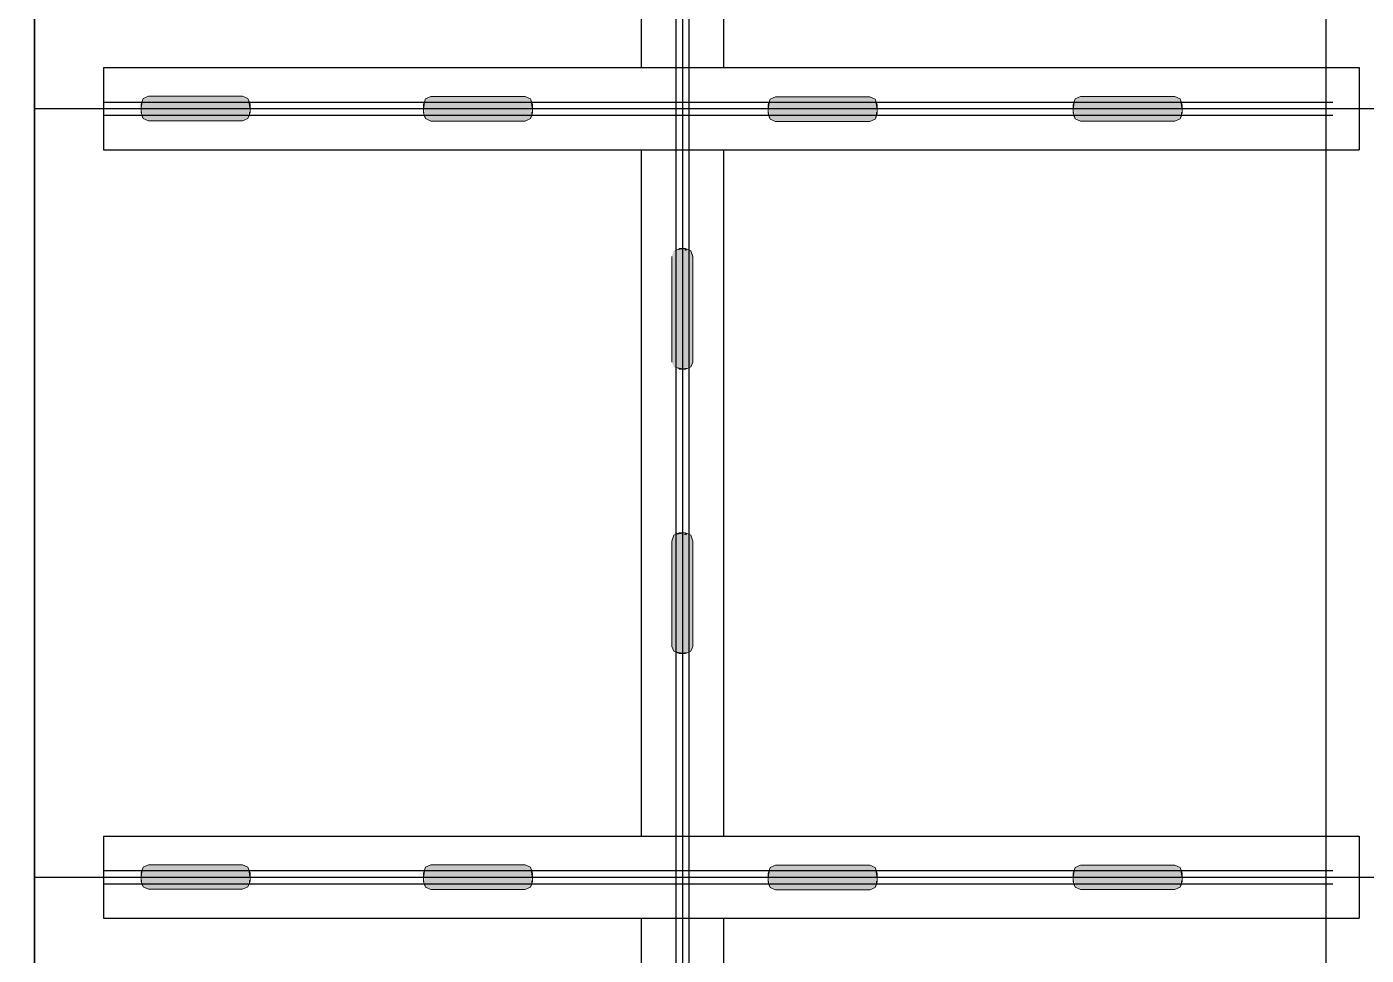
# Model space of a CAD drawing. Header units: inches. Extents: x 23291 to 181956, y 9161 to 51408.
# Drawn here: x 102888 to 103782, y 36297 to 36918 of the extents above; entities that cross this region are included whole.
import ezdxf

# ---------------------------------------------------------------- set-up
doc = ezdxf.new("R2010")
doc.units = ezdxf.units.IN
doc.header["$MEASUREMENT"] = 0
doc.layers.add('1', color=3, linetype='Continuous')
doc.layers.add('PDF2_Geometry', color=7, linetype='Continuous', true_color=0x231f20)
doc.layers.add('PDF2_Solid Fills', color=7, linetype='Continuous', true_color=0xffffff)

msp = doc.modelspace()

# ---------------------------------------------------------------- linework, layer by layer
at = {"linetype": 'ByBlock'}
for p, q in [((103298.14, 37376.55), (103298.14, 36890.35)), ((103298.14, 37376.55), (103298.14, 36890.35)), ((103321.24, 37376.55), (103321.24, 35319.55)), ((103321.24, 37376.55), (103321.24, 35319.55)), ((103325.64, 37376.55), (103325.64, 35319.55)), ((103325.64, 37376.55), (103325.64, 35319.55)), ((103330.04, 37376.55), (103330.04, 35319.55)), ((103330.04, 37376.55), (103330.04, 35319.55)), ((103353.14, 37376.55), (103353.14, 36890.35)), ((103353.14, 37376.55), (103353.14, 36890.35)), ((102938.94, 36890.35), (103777.69, 36890.35)), ((102938.94, 36890.35), (102938.94, 36835.35)), ((102938.94, 36890.35), (103777.69, 36890.35)), ((102938.94, 36890.35), (102938.94, 36835.35)), ((103777.69, 36890.35), (103777.69, 36835.35)), ((103777.69, 36890.35), (103777.69, 36835.35)), ((102892.9, 36867.25), (102892.9, 36858.45)), ((102892.9, 36867.25), (102892.9, 36858.45)), ((102892.9, 36862.85), (104140.3, 36862.85)), ((102892.9, 36862.85), (104140.3, 36862.85)), ((102938.94, 36867.25), (103760.14, 36867.25)), ((102938.94, 36867.25), (103760.14, 36867.25)), ((102938.94, 36858.45), (103760.14, 36858.45)), ((102938.94, 36858.45), (103760.14, 36858.45)), ((102938.94, 36835.35), (103777.69, 36835.35)), ((102938.94, 36835.35), (103777.69, 36835.35)), ((103298.14, 36835.35), (103298.14, 36376.65)), ((103298.14, 36835.35), (103298.14, 36376.65)), ((103353.14, 36835.35), (103353.14, 36376.65)), ((103353.14, 36835.35), (103353.14, 36376.65)), ((102938.94, 36376.65), (103777.69, 36376.65)), ((102938.94, 36376.65), (102938.94, 36321.65)), ((102938.94, 36376.65), (103777.69, 36376.65)), ((102938.94, 36376.65), (102938.94, 36321.65)), ((103777.69, 36376.65), (103777.69, 36321.65)), ((103777.69, 36376.65), (103777.69, 36321.65)), ((102938.94, 36353.55), (103760.14, 36353.55)), ((102938.94, 36353.55), (103760.14, 36353.55)), ((102892.9, 36349.15), (104140.3, 36349.15)), ((102892.9, 36349.15), (104140.3, 36349.15)), ((102938.94, 36344.75), (103760.14, 36344.75)), ((102938.94, 36344.75), (103760.14, 36344.75)), ((102938.94, 36321.65), (103777.69, 36321.65)), ((102938.94, 36321.65), (103777.69, 36321.65)), ((103298.14, 36321.65), (103298.14, 35862.95)), ((103298.14, 36321.65), (103298.14, 35862.95)), ((103353.14, 36321.65), (103353.14, 35862.95)), ((103353.14, 36321.65), (103353.14, 35862.95))]:
    msp.add_line(p, q, dxfattribs=at)
msp.add_open_spline([(102008.15, 38756.27), (103204.48, 38248.03), (105131.89, 37390.91), (109175.85, 35826.99), (112823.77, 35070.29), (117769.55, 35070.29), (121406.78, 35085.26), (123831.05, 35070.17)], degree=3, knots=[0, 0, 0, 0, 3.550687, 7.088547, 10.454406, 13.763203, 20.376363, 20.376363, 20.376363, 20.376363])
msp.add_open_spline([(102008.15, 38756.27), (103204.48, 38248.03), (105131.89, 37390.91), (109175.85, 35826.99), (112823.77, 35070.29), (117769.55, 35070.29), (121406.78, 35085.26), (123831.05, 35070.17)], degree=3, knots=[0, 0, 0, 0, 3.550687, 7.088547, 10.454406, 13.763203, 20.376363, 20.376363, 20.376363, 20.376363])
at = {"layer": '1', "linetype": 'ByBlock'}
for q in [(103755.74, 39298.19), (103755.75, 39075.22), (103755.74, 38605.82)]:
    msp.add_line((103755.74, 35266.94), q, dxfattribs=at)
at = {"layer": '1', "linetype": 'ByBlock', "lineweight": 35}
msp.add_line((102892.9, 35347.05), (102892.9, 37349.05), dxfattribs=at)
msp.add_line((102892.9, 35347.05), (102892.9, 37349.05), dxfattribs=at)
at = {"layer": 'PDF2_Geometry', "linetype": 'ByBlock', "lineweight": 18}
for p, q in [((102965.46, 36869.64), (102964.05, 36865.73)), ((102965.46, 36869.64), (102964.05, 36865.72)), ((102969, 36871.2), (102965.46, 36869.64)), ((102969, 36871.2), (102965.46, 36869.64)), ((103031.93, 36871.2), (102969, 36871.2)), ((103031.93, 36871.2), (102969, 36871.2)), ((103035.47, 36869.64), (103031.93, 36871.2)), ((103035.47, 36869.64), (103031.93, 36871.2)), ((103036.88, 36865.73), (103035.47, 36869.64)), ((103036.88, 36865.72), (103035.47, 36869.64)), ((103154.11, 36869.46), (103152.69, 36865.54)), ((103154.11, 36869.46), (103152.69, 36865.54)), ((103157.64, 36871.02), (103154.11, 36869.46)), ((103157.64, 36871.02), (103154.11, 36869.46)), ((103220.58, 36871.02), (103157.64, 36871.02)), ((103220.58, 36871.02), (103157.64, 36871.02)), ((103224.11, 36869.46), (103220.58, 36871.02)), ((103224.11, 36869.46), (103220.58, 36871.02)), ((103225.53, 36865.54), (103224.11, 36869.46)), ((103225.53, 36865.54), (103224.11, 36869.46)), ((103387.87, 36870.79), (103384.34, 36869.22)), ((103387.87, 36870.79), (103384.34, 36869.22)), ((103450.81, 36870.79), (103387.87, 36870.79)), ((103450.81, 36870.79), (103387.87, 36870.79)), ((103454.34, 36869.22), (103450.81, 36870.79)), ((103454.34, 36869.22), (103450.81, 36870.79)), ((103588.04, 36869.4), (103586.63, 36865.49)), ((103588.04, 36869.4), (103586.63, 36865.49)), ((103591.58, 36870.97), (103588.04, 36869.4)), ((103591.58, 36870.96), (103588.04, 36869.4)), ((103654.51, 36870.97), (103591.58, 36870.97)), ((103654.51, 36870.96), (103591.58, 36870.96)), ((103658.05, 36869.4), (103654.51, 36870.97)), ((103658.05, 36869.4), (103654.51, 36870.96)), ((103659.46, 36865.49), (103658.05, 36869.4)), ((103659.46, 36865.49), (103658.05, 36869.4)), ((102964.05, 36865.73), (102964.05, 36860.25)), ((102964.05, 36865.72), (102964.05, 36860.25)), ((103036.88, 36860.25), (103036.88, 36865.73)), ((103036.88, 36860.25), (103036.88, 36865.72)), ((103152.69, 36865.54), (103152.69, 36860.06)), ((103152.69, 36865.54), (103152.69, 36860.06)), ((103225.53, 36860.06), (103225.53, 36865.54)), ((103225.53, 36860.06), (103225.53, 36865.54)), ((103384.34, 36869.22), (103382.92, 36865.31)), ((103384.34, 36869.22), (103382.92, 36865.31)), ((103382.92, 36865.31), (103382.92, 36859.83)), ((103382.92, 36865.31), (103382.92, 36859.83)), ((103455.76, 36865.31), (103454.34, 36869.22)), ((103455.76, 36865.31), (103454.34, 36869.22)), ((103455.76, 36859.83), (103455.76, 36865.31)), ((103455.76, 36859.83), (103455.76, 36865.31)), ((103586.63, 36865.49), (103586.63, 36860.01)), ((103586.63, 36865.49), (103586.63, 36860.01)), ((103659.46, 36860.01), (103659.46, 36865.49)), ((103659.46, 36860.01), (103659.46, 36865.49)), ((102964.05, 36860.25), (102965.46, 36856.33)), ((102964.05, 36860.25), (102965.46, 36856.33)), ((102965.46, 36856.33), (102969, 36854.77)), ((102965.46, 36856.33), (102969, 36854.77)), ((102969, 36854.77), (103031.93, 36854.77)), ((102969, 36854.77), (103031.93, 36854.77)), ((103031.93, 36854.77), (103035.47, 36856.33)), ((103031.93, 36854.77), (103035.47, 36856.33)), ((103035.47, 36856.33), (103036.88, 36860.25)), ((103035.47, 36856.33), (103036.88, 36860.25)), ((103152.69, 36860.06), (103154.11, 36856.15)), ((103152.69, 36860.06), (103154.11, 36856.15)), ((103154.11, 36856.15), (103157.64, 36854.58)), ((103154.11, 36856.15), (103157.64, 36854.58)), ((103157.64, 36854.58), (103220.58, 36854.58)), ((103157.64, 36854.58), (103220.58, 36854.58)), ((103220.58, 36854.58), (103224.11, 36856.15)), ((103220.58, 36854.58), (103224.11, 36856.15)), ((103224.11, 36856.15), (103225.53, 36860.06)), ((103224.11, 36856.15), (103225.53, 36860.06)), ((103382.92, 36859.83), (103384.34, 36855.92)), ((103382.92, 36859.83), (103384.34, 36855.92)), ((103384.34, 36855.92), (103387.87, 36854.35)), ((103384.34, 36855.92), (103387.87, 36854.35)), ((103387.87, 36854.35), (103450.81, 36854.35)), ((103387.87, 36854.35), (103450.81, 36854.35)), ((103450.81, 36854.35), (103454.34, 36855.92)), ((103450.81, 36854.35), (103454.34, 36855.92)), ((103454.34, 36855.92), (103455.76, 36859.83)), ((103454.34, 36855.92), (103455.76, 36859.83)), ((103586.63, 36860.01), (103588.04, 36856.09)), ((103586.63, 36860.01), (103588.04, 36856.09)), ((103588.04, 36856.09), (103591.58, 36854.53)), ((103588.04, 36856.09), (103591.58, 36854.53)), ((103591.58, 36854.53), (103654.51, 36854.53)), ((103591.58, 36854.53), (103654.51, 36854.53)), ((103654.51, 36854.53), (103658.05, 36856.09)), ((103654.51, 36854.53), (103658.05, 36856.09)), ((103658.05, 36856.09), (103659.46, 36860.01)), ((103658.05, 36856.09), (103659.46, 36860.01)), ((103318.57, 36693.46), (103318.57, 36763.91)), ((103318.57, 36693.46), (103318.57, 36763.9)), ((103323.52, 36769.38), (103327.76, 36769.38)), ((103323.52, 36769.38), (103327.76, 36769.38)), ((103327.76, 36769.38), (103331.3, 36767.82)), ((103327.76, 36769.38), (103331.3, 36767.82)), ((103331.3, 36767.82), (103332.71, 36763.91)), ((103331.3, 36767.82), (103332.71, 36763.9)), ((103332.71, 36763.91), (103332.71, 36693.46)), ((103332.71, 36763.9), (103332.71, 36693.46)), ((103332.71, 36693.46), (103331.3, 36690.33)), ((103331.3, 36690.33), (103332.71, 36693.46)), ((103332.71, 36693.46), (103331.3, 36690.33)), ((103331.3, 36690.33), (103332.71, 36693.46)), ((103327.76, 36688.76), (103323.52, 36688.76)), ((103323.52, 36688.76), (103327.76, 36688.76)), ((103327.76, 36688.76), (103323.52, 36688.76)), ((103323.52, 36688.76), (103327.76, 36688.76)), ((103331.3, 36690.33), (103327.76, 36688.76)), ((103327.76, 36688.76), (103331.3, 36690.33)), ((103331.3, 36690.33), (103327.76, 36688.76)), ((103327.76, 36688.76), (103331.3, 36690.33)), ((103318.57, 36573.82), (103319.99, 36577.73)), ((103318.57, 36573.82), (103319.99, 36577.73)), ((103319.99, 36577.73), (103323.52, 36579.3)), ((103319.99, 36577.73), (103323.52, 36579.3)), ((103323.52, 36579.3), (103327.76, 36579.3)), ((103323.52, 36579.3), (103327.76, 36579.3)), ((103327.76, 36579.3), (103331.3, 36577.73)), ((103327.76, 36579.3), (103331.3, 36577.73)), ((103331.3, 36577.73), (103332.71, 36573.82)), ((103331.3, 36577.73), (103332.71, 36573.82)), ((103318.57, 36503.38), (103318.57, 36573.82)), ((103318.57, 36503.37), (103318.57, 36573.82)), ((103332.71, 36573.82), (103332.71, 36503.38)), ((103332.71, 36573.82), (103332.71, 36503.37)), ((103318.57, 36503.38), (103319.99, 36500.24)), ((103319.99, 36500.24), (103318.57, 36503.38)), ((103318.57, 36503.37), (103319.99, 36500.24)), ((103319.99, 36500.24), (103318.57, 36503.37)), ((103332.71, 36503.38), (103331.3, 36500.24)), ((103331.3, 36500.24), (103332.71, 36503.38)), ((103332.71, 36503.37), (103331.3, 36500.24)), ((103331.3, 36500.24), (103332.71, 36503.37)), ((103319.99, 36500.24), (103323.52, 36498.68)), ((103323.52, 36498.68), (103319.99, 36500.24)), ((103319.99, 36500.24), (103323.52, 36498.68)), ((103323.52, 36498.68), (103319.99, 36500.24)), ((103327.76, 36498.68), (103323.52, 36498.68)), ((103323.52, 36498.68), (103327.76, 36498.68)), ((103327.76, 36498.68), (103323.52, 36498.68)), ((103323.52, 36498.68), (103327.76, 36498.68)), ((103331.3, 36500.24), (103327.76, 36498.68)), ((103327.76, 36498.68), (103331.3, 36500.24)), ((103331.3, 36500.24), (103327.76, 36498.68)), ((103327.76, 36498.68), (103331.3, 36500.24)), ((102965.46, 36355.94), (102964.05, 36352.03)), ((102965.46, 36355.94), (102964.05, 36352.02)), ((102964.05, 36352.03), (102964.05, 36346.55)), ((102964.05, 36352.02), (102964.05, 36346.55)), ((102969, 36357.5), (102965.46, 36355.94)), ((102969, 36357.5), (102965.46, 36355.94)), ((103031.93, 36357.5), (102969, 36357.5)), ((103031.93, 36357.5), (102969, 36357.5)), ((103035.47, 36355.94), (103031.93, 36357.5)), ((103035.47, 36355.94), (103031.93, 36357.5)), ((103036.88, 36352.03), (103035.47, 36355.94)), ((103036.88, 36352.02), (103035.47, 36355.94)), ((103036.88, 36346.55), (103036.88, 36352.03)), ((103036.88, 36346.55), (103036.88, 36352.02)), ((103154.11, 36355.76), (103152.69, 36351.84)), ((103154.11, 36355.76), (103152.69, 36351.84)), ((103152.69, 36351.84), (103152.69, 36346.36)), ((103152.69, 36351.84), (103152.69, 36346.36)), ((103157.64, 36357.32), (103154.11, 36355.76)), ((103157.64, 36357.32), (103154.11, 36355.76)), ((103220.58, 36357.32), (103157.64, 36357.32)), ((103220.58, 36357.32), (103157.64, 36357.32)), ((103224.11, 36355.76), (103220.58, 36357.32)), ((103224.11, 36355.76), (103220.58, 36357.32)), ((103225.53, 36351.84), (103224.11, 36355.76)), ((103225.53, 36351.84), (103224.11, 36355.76)), ((103225.53, 36346.36), (103225.53, 36351.84)), ((103225.53, 36346.36), (103225.53, 36351.84)), ((103384.34, 36355.52), (103382.92, 36351.61)), ((103384.34, 36355.52), (103382.92, 36351.61)), ((103382.92, 36351.61), (103382.92, 36346.13)), ((103382.92, 36351.61), (103382.92, 36346.13)), ((103387.87, 36357.09), (103384.34, 36355.52)), ((103387.87, 36357.09), (103384.34, 36355.52)), ((103450.81, 36357.09), (103387.87, 36357.09)), ((103450.81, 36357.09), (103387.87, 36357.09)), ((103454.34, 36355.52), (103450.81, 36357.09)), ((103454.34, 36355.52), (103450.81, 36357.09)), ((103455.76, 36351.61), (103454.34, 36355.52)), ((103455.76, 36351.61), (103454.34, 36355.52)), ((103455.76, 36346.13), (103455.76, 36351.61)), ((103455.76, 36346.13), (103455.76, 36351.61)), ((103588.04, 36355.7), (103586.63, 36351.79)), ((103588.04, 36355.7), (103586.63, 36351.79)), ((103586.63, 36351.79), (103586.63, 36346.31)), ((103586.63, 36351.79), (103586.63, 36346.31)), ((103591.58, 36357.27), (103588.04, 36355.7)), ((103591.58, 36357.26), (103588.04, 36355.7)), ((103654.51, 36357.27), (103591.58, 36357.27)), ((103654.51, 36357.26), (103591.58, 36357.26)), ((103658.05, 36355.7), (103654.51, 36357.27)), ((103658.05, 36355.7), (103654.51, 36357.26)), ((103659.46, 36351.79), (103658.05, 36355.7)), ((103659.46, 36351.79), (103658.05, 36355.7)), ((103659.46, 36346.31), (103659.46, 36351.79)), ((103659.46, 36346.31), (103659.46, 36351.79)), ((102964.05, 36346.55), (102965.46, 36342.63)), ((102964.05, 36346.55), (102965.46, 36342.63)), ((102965.46, 36342.63), (102969, 36341.07)), ((102965.46, 36342.63), (102969, 36341.07)), ((103031.93, 36341.07), (103035.47, 36342.63)), ((103031.93, 36341.07), (103035.47, 36342.63)), ((103035.47, 36342.63), (103036.88, 36346.55)), ((103035.47, 36342.63), (103036.88, 36346.55)), ((103152.69, 36346.36), (103154.11, 36342.45)), ((103152.69, 36346.36), (103154.11, 36342.45)), ((103154.11, 36342.45), (103157.64, 36340.88)), ((103154.11, 36342.45), (103157.64, 36340.88)), ((103220.58, 36340.88), (103224.11, 36342.45)), ((103220.58, 36340.88), (103224.11, 36342.45)), ((103224.11, 36342.45), (103225.53, 36346.36)), ((103224.11, 36342.45), (103225.53, 36346.36)), ((103382.92, 36346.13), (103384.34, 36342.22)), ((103382.92, 36346.13), (103384.34, 36342.22)), ((103384.34, 36342.22), (103387.87, 36340.65)), ((103384.34, 36342.22), (103387.87, 36340.65)), ((103450.81, 36340.65), (103454.34, 36342.22)), ((103450.81, 36340.65), (103454.34, 36342.22)), ((103454.34, 36342.22), (103455.76, 36346.13)), ((103454.34, 36342.22), (103455.76, 36346.13)), ((103586.63, 36346.31), (103588.04, 36342.39)), ((103586.63, 36346.31), (103588.04, 36342.39)), ((103588.04, 36342.39), (103591.58, 36340.83)), ((103588.04, 36342.39), (103591.58, 36340.83)), ((103654.51, 36340.83), (103658.05, 36342.39)), ((103654.51, 36340.83), (103658.05, 36342.39)), ((103658.05, 36342.39), (103659.46, 36346.31)), ((103658.05, 36342.39), (103659.46, 36346.31)), ((102969, 36341.07), (103031.93, 36341.07)), ((102969, 36341.07), (103031.93, 36341.07)), ((103157.64, 36340.88), (103220.58, 36340.88)), ((103157.64, 36340.88), (103220.58, 36340.88)), ((103387.87, 36340.65), (103450.81, 36340.65)), ((103387.87, 36340.65), (103450.81, 36340.65)), ((103591.58, 36340.83), (103654.51, 36340.83)), ((103591.58, 36340.83), (103654.51, 36340.83))]:
    msp.add_line(p, q, dxfattribs=at)
at = {"layer": 'PDF2_Geometry', "linetype": 'ByBlock', "lineweight": 9}
for p, q in [((102964.75, 36857.9), (102965.46, 36856.33)), ((102965.46, 36856.33), (102964.75, 36857.9)), ((102964.75, 36857.9), (102964.75, 36857.9)), ((102964.75, 36857.9), (102965.46, 36856.33)), ((102965.46, 36856.33), (102964.75, 36857.9)), ((102964.75, 36857.9), (102964.75, 36857.9)), ((103036.18, 36857.9), (103035.47, 36856.33)), ((103035.47, 36856.33), (103036.18, 36857.9)), ((103036.18, 36857.9), (103035.47, 36856.33)), ((103035.47, 36856.33), (103036.18, 36857.9)), ((103036.18, 36857.9), (103036.18, 36857.9)), ((103036.18, 36857.9), (103036.18, 36857.9)), ((103153.4, 36857.72), (103154.11, 36856.15)), ((103154.11, 36856.15), (103153.4, 36857.72)), ((103153.4, 36857.72), (103153.4, 36857.72)), ((103153.4, 36857.72), (103154.11, 36856.15)), ((103154.11, 36856.15), (103153.4, 36857.72)), ((103153.4, 36857.72), (103153.4, 36857.72)), ((103224.82, 36857.72), (103224.11, 36856.15)), ((103224.11, 36856.15), (103224.82, 36857.72)), ((103224.82, 36857.72), (103224.11, 36856.15)), ((103224.11, 36856.15), (103224.82, 36857.72)), ((103224.82, 36857.72), (103224.82, 36857.72)), ((103224.82, 36857.72), (103224.82, 36857.72)), ((103383.63, 36857.48), (103384.34, 36855.92)), ((103384.34, 36855.92), (103383.63, 36857.48)), ((103383.63, 36857.48), (103383.63, 36857.48)), ((103383.63, 36857.48), (103384.34, 36855.92)), ((103384.34, 36855.92), (103383.63, 36857.48)), ((103383.63, 36857.48), (103383.63, 36857.48)), ((103455.05, 36857.48), (103454.34, 36855.92)), ((103454.34, 36855.92), (103455.05, 36857.48)), ((103455.05, 36857.48), (103454.34, 36855.92)), ((103454.34, 36855.92), (103455.05, 36857.48)), ((103455.05, 36857.48), (103455.05, 36857.48)), ((103455.05, 36857.48), (103455.05, 36857.48)), ((103587.33, 36857.66), (103588.04, 36856.09)), ((103588.04, 36856.09), (103587.33, 36857.66)), ((103587.33, 36857.66), (103587.33, 36857.66)), ((103587.33, 36857.66), (103588.04, 36856.09)), ((103588.04, 36856.09), (103587.33, 36857.66)), ((103587.33, 36857.66), (103587.33, 36857.66)), ((103658.76, 36857.66), (103658.05, 36856.09)), ((103658.05, 36856.09), (103658.76, 36857.66)), ((103658.76, 36857.66), (103658.05, 36856.09)), ((103658.05, 36856.09), (103658.76, 36857.66)), ((103658.76, 36857.66), (103658.76, 36857.66)), ((103658.76, 36857.66), (103658.76, 36857.66)), ((102964.75, 36344.2), (102965.46, 36342.63)), ((102965.46, 36342.63), (102964.75, 36344.2)), ((102964.75, 36344.2), (102964.75, 36344.2)), ((102964.75, 36344.2), (102965.46, 36342.63)), ((102965.46, 36342.63), (102964.75, 36344.2)), ((102964.75, 36344.2), (102964.75, 36344.2)), ((103036.18, 36344.2), (103035.47, 36342.63)), ((103035.47, 36342.63), (103036.18, 36344.2)), ((103036.18, 36344.2), (103035.47, 36342.63)), ((103035.47, 36342.63), (103036.18, 36344.2)), ((103036.18, 36344.2), (103036.18, 36344.2)), ((103036.18, 36344.2), (103036.18, 36344.2)), ((103153.4, 36344.02), (103154.11, 36342.45)), ((103154.11, 36342.45), (103153.4, 36344.02)), ((103153.4, 36344.02), (103153.4, 36344.02)), ((103153.4, 36344.02), (103154.11, 36342.45)), ((103154.11, 36342.45), (103153.4, 36344.02)), ((103153.4, 36344.02), (103153.4, 36344.02)), ((103224.82, 36344.02), (103224.11, 36342.45)), ((103224.11, 36342.45), (103224.82, 36344.02)), ((103224.82, 36344.02), (103224.11, 36342.45)), ((103224.11, 36342.45), (103224.82, 36344.02)), ((103224.82, 36344.02), (103224.82, 36344.02)), ((103224.82, 36344.02), (103224.82, 36344.02)), ((103383.63, 36343.78), (103384.34, 36342.22)), ((103384.34, 36342.22), (103383.63, 36343.78)), ((103383.63, 36343.78), (103383.63, 36343.78)), ((103383.63, 36343.78), (103384.34, 36342.22)), ((103384.34, 36342.22), (103383.63, 36343.78)), ((103383.63, 36343.78), (103383.63, 36343.78)), ((103455.05, 36343.78), (103454.34, 36342.22)), ((103454.34, 36342.22), (103455.05, 36343.78)), ((103455.05, 36343.78), (103454.34, 36342.22)), ((103454.34, 36342.22), (103455.05, 36343.78)), ((103455.05, 36343.78), (103455.05, 36343.78)), ((103455.05, 36343.78), (103455.05, 36343.78)), ((103587.33, 36343.96), (103588.04, 36342.39)), ((103588.04, 36342.39), (103587.33, 36343.96)), ((103587.33, 36343.96), (103587.33, 36343.96)), ((103587.33, 36343.96), (103588.04, 36342.39)), ((103588.04, 36342.39), (103587.33, 36343.96)), ((103587.33, 36343.96), (103587.33, 36343.96)), ((103658.76, 36343.96), (103658.05, 36342.39)), ((103658.05, 36342.39), (103658.76, 36343.96)), ((103658.76, 36343.96), (103658.05, 36342.39)), ((103658.05, 36342.39), (103658.76, 36343.96)), ((103658.76, 36343.96), (103658.76, 36343.96)), ((103658.76, 36343.96), (103658.76, 36343.96))]:
    msp.add_line(p, q, dxfattribs=at)
at = {"layer": 'PDF2_Solid Fills', "linetype": 'ByBlock', "transparency": 33554559}
for points in [[(102965.46, 36856.33), (102965.46, 36869.64), (102964.05, 36865.73)], [(102965.46, 36869.64), (102964.05, 36865.73), (102964.05, 36865.73)], [(102965.46, 36869.64), (102964.05, 36865.73), (102964.05, 36860.25)], [(102965.46, 36856.33), (102965.46, 36869.64), (102964.05, 36865.72)], [(102965.46, 36869.64), (102964.05, 36865.72), (102964.05, 36865.72)], [(102965.46, 36869.64), (102964.05, 36865.72), (102964.05, 36860.25)], [(102969, 36871.2), (102965.46, 36869.64), (102969, 36854.77)], [(102969, 36871.2), (102965.46, 36869.64), (102969, 36854.77)], [(102965.46, 36869.64), (102969, 36854.77), (102965.46, 36856.33)], [(102965.46, 36869.64), (102969, 36854.77), (102965.46, 36856.33)], [(102969, 36871.2), (103031.93, 36871.2), (102969, 36854.77)], [(103031.93, 36871.2), (102969, 36854.77), (103031.93, 36854.77)], [(102969, 36871.2), (103031.93, 36871.2), (102969, 36854.77)], [(103031.93, 36871.2), (102969, 36854.77), (103031.93, 36854.77)], [(103031.93, 36871.2), (103035.47, 36869.64), (103031.93, 36854.77)], [(103031.93, 36871.2), (103035.47, 36869.64), (103031.93, 36854.77)], [(103035.47, 36869.64), (103031.93, 36854.77), (103035.47, 36856.33)], [(103035.47, 36869.64), (103031.93, 36854.77), (103035.47, 36856.33)], [(103035.47, 36856.33), (103035.47, 36869.64), (103036.88, 36865.73)], [(103035.47, 36869.64), (103036.88, 36865.73), (103036.88, 36865.73)], [(103035.47, 36869.64), (103036.88, 36865.73), (103036.88, 36860.25)], [(103035.47, 36856.33), (103035.47, 36869.64), (103036.88, 36865.72)], [(103035.47, 36869.64), (103036.88, 36865.72), (103036.88, 36865.72)], [(103035.47, 36869.64), (103036.88, 36865.72), (103036.88, 36860.25)], [(103154.11, 36856.15), (103154.11, 36869.46), (103152.69, 36865.54)], [(103154.11, 36869.46), (103152.69, 36865.54), (103152.69, 36865.54)], [(103154.11, 36869.46), (103152.69, 36865.54), (103152.69, 36860.06)], [(103154.11, 36856.15), (103154.11, 36869.46), (103152.69, 36865.54)], [(103154.11, 36869.46), (103152.69, 36865.54), (103152.69, 36865.54)], [(103154.11, 36869.46), (103152.69, 36865.54), (103152.69, 36860.06)], [(103157.64, 36871.02), (103154.11, 36869.46), (103157.64, 36854.58)], [(103157.64, 36871.02), (103154.11, 36869.46), (103157.64, 36854.58)], [(103154.11, 36869.46), (103157.64, 36854.58), (103154.11, 36856.15)], [(103154.11, 36869.46), (103157.64, 36854.58), (103154.11, 36856.15)], [(103157.64, 36871.02), (103220.58, 36871.02), (103157.64, 36854.58)], [(103220.58, 36871.02), (103157.64, 36854.58), (103220.58, 36854.58)], [(103157.64, 36871.02), (103220.58, 36871.02), (103157.64, 36854.58)], [(103220.58, 36871.02), (103157.64, 36854.58), (103220.58, 36854.58)], [(103220.58, 36871.02), (103224.11, 36869.46), (103220.58, 36854.58)], [(103220.58, 36871.02), (103224.11, 36869.46), (103220.58, 36854.58)], [(103224.11, 36869.46), (103220.58, 36854.58), (103224.11, 36856.15)], [(103224.11, 36869.46), (103220.58, 36854.58), (103224.11, 36856.15)], [(103224.11, 36856.15), (103224.11, 36869.46), (103225.53, 36865.54)], [(103224.11, 36869.46), (103225.53, 36865.54), (103225.53, 36865.54)], [(103224.11, 36869.46), (103225.53, 36865.54), (103225.53, 36860.06)], [(103224.11, 36856.15), (103224.11, 36869.46), (103225.53, 36865.54)], [(103224.11, 36869.46), (103225.53, 36865.54), (103225.53, 36865.54)], [(103224.11, 36869.46), (103225.53, 36865.54), (103225.53, 36860.06)], [(103387.87, 36870.79), (103384.34, 36869.22), (103387.87, 36854.35)], [(103387.87, 36870.79), (103384.34, 36869.22), (103387.87, 36854.35)], [(103387.87, 36870.79), (103450.81, 36870.79), (103387.87, 36854.35)], [(103450.81, 36870.79), (103387.87, 36854.35), (103450.81, 36854.35)], [(103387.87, 36870.79), (103450.81, 36870.79), (103387.87, 36854.35)], [(103450.81, 36870.79), (103387.87, 36854.35), (103450.81, 36854.35)], [(103450.81, 36870.79), (103454.34, 36869.22), (103450.81, 36854.35)], [(103450.81, 36870.79), (103454.34, 36869.22), (103450.81, 36854.35)], [(103588.04, 36856.09), (103588.04, 36869.4), (103586.63, 36865.49)], [(103588.04, 36869.4), (103586.63, 36865.49), (103586.63, 36865.49)], [(103588.04, 36869.4), (103586.63, 36865.49), (103586.63, 36860.01)], [(103588.04, 36856.09), (103588.04, 36869.4), (103586.63, 36865.49)], [(103588.04, 36869.4), (103586.63, 36865.49), (103586.63, 36865.49)], [(103588.04, 36869.4), (103586.63, 36865.49), (103586.63, 36860.01)], [(103591.58, 36870.97), (103588.04, 36869.4), (103591.58, 36854.53)], [(103591.58, 36870.96), (103588.04, 36869.4), (103591.58, 36854.53)], [(103588.04, 36869.4), (103591.58, 36854.53), (103588.04, 36856.09)], [(103588.04, 36869.4), (103591.58, 36854.53), (103588.04, 36856.09)], [(103591.58, 36870.97), (103654.51, 36870.97), (103591.58, 36854.53)], [(103654.51, 36870.97), (103591.58, 36854.53), (103654.51, 36854.53)], [(103591.58, 36870.96), (103654.51, 36870.96), (103591.58, 36854.53)], [(103654.51, 36870.96), (103591.58, 36854.53), (103654.51, 36854.53)], [(103654.51, 36870.97), (103658.05, 36869.4), (103654.51, 36854.53)], [(103654.51, 36870.96), (103658.05, 36869.4), (103654.51, 36854.53)], [(103658.05, 36869.4), (103654.51, 36854.53), (103658.05, 36856.09)], [(103658.05, 36869.4), (103654.51, 36854.53), (103658.05, 36856.09)], [(103658.05, 36856.09), (103658.05, 36869.4), (103659.46, 36865.49)], [(103658.05, 36869.4), (103659.46, 36865.49), (103659.46, 36865.49)], [(103658.05, 36869.4), (103659.46, 36865.49), (103659.46, 36860.01)], [(103658.05, 36856.09), (103658.05, 36869.4), (103659.46, 36865.49)], [(103658.05, 36869.4), (103659.46, 36865.49), (103659.46, 36865.49)], [(103658.05, 36869.4), (103659.46, 36865.49), (103659.46, 36860.01)], [(102965.46, 36856.33), (102965.46, 36856.33), (102964.05, 36865.73)], [(102965.46, 36856.33), (102965.46, 36856.33), (102964.05, 36865.72)], [(102964.75, 36857.9), (102964.05, 36860.25), (102964.75, 36861.03)], [(102964.75, 36857.9), (102964.05, 36860.25), (102964.75, 36861.03)], [(103035.47, 36856.33), (103035.47, 36856.33), (103036.88, 36865.73)], [(103035.47, 36856.33), (103035.47, 36856.33), (103036.88, 36865.72)], [(103036.18, 36857.9), (103036.88, 36860.25), (103036.18, 36861.03)], [(103036.18, 36857.9), (103036.88, 36860.25), (103036.18, 36861.03)], [(103154.11, 36856.15), (103154.11, 36856.15), (103152.69, 36865.54)], [(103154.11, 36856.15), (103154.11, 36856.15), (103152.69, 36865.54)], [(103153.4, 36857.72), (103152.69, 36860.06), (103153.4, 36860.85)], [(103153.4, 36857.72), (103152.69, 36860.06), (103153.4, 36860.85)], [(103224.11, 36856.15), (103224.11, 36856.15), (103225.53, 36865.54)], [(103224.11, 36856.15), (103224.11, 36856.15), (103225.53, 36865.54)], [(103224.82, 36857.72), (103225.53, 36860.06), (103224.82, 36860.85)], [(103224.82, 36857.72), (103225.53, 36860.06), (103224.82, 36860.85)], [(103384.34, 36855.92), (103384.34, 36869.22), (103382.92, 36865.31)], [(103384.34, 36869.22), (103382.92, 36865.31), (103382.92, 36865.31)], [(103384.34, 36869.22), (103382.92, 36865.31), (103382.92, 36859.83)], [(103384.34, 36855.92), (103384.34, 36869.22), (103382.92, 36865.31)], [(103384.34, 36869.22), (103382.92, 36865.31), (103382.92, 36865.31)], [(103384.34, 36869.22), (103382.92, 36865.31), (103382.92, 36859.83)], [(103384.34, 36855.92), (103384.34, 36855.92), (103382.92, 36865.31)], [(103384.34, 36855.92), (103384.34, 36855.92), (103382.92, 36865.31)], [(103383.63, 36857.48), (103382.92, 36859.83), (103383.63, 36860.61)], [(103383.63, 36857.48), (103382.92, 36859.83), (103383.63, 36860.61)], [(103384.34, 36869.22), (103387.87, 36854.35), (103384.34, 36855.92)], [(103384.34, 36869.22), (103387.87, 36854.35), (103384.34, 36855.92)], [(103454.34, 36869.22), (103450.81, 36854.35), (103454.34, 36855.92)], [(103454.34, 36869.22), (103450.81, 36854.35), (103454.34, 36855.92)], [(103454.34, 36855.92), (103454.34, 36869.22), (103455.76, 36865.31)], [(103454.34, 36869.22), (103455.76, 36865.31), (103455.76, 36865.31)], [(103454.34, 36869.22), (103455.76, 36865.31), (103455.76, 36859.83)], [(103454.34, 36855.92), (103454.34, 36869.22), (103455.76, 36865.31)], [(103454.34, 36869.22), (103455.76, 36865.31), (103455.76, 36865.31)], [(103454.34, 36869.22), (103455.76, 36865.31), (103455.76, 36859.83)], [(103454.34, 36855.92), (103454.34, 36855.92), (103455.76, 36865.31)], [(103454.34, 36855.92), (103454.34, 36855.92), (103455.76, 36865.31)], [(103455.05, 36857.48), (103455.76, 36859.83), (103455.05, 36860.61)], [(103455.05, 36857.48), (103455.76, 36859.83), (103455.05, 36860.61)], [(103588.04, 36856.09), (103588.04, 36856.09), (103586.63, 36865.49)], [(103588.04, 36856.09), (103588.04, 36856.09), (103586.63, 36865.49)], [(103587.33, 36857.66), (103586.63, 36860.01), (103587.33, 36860.79)], [(103587.33, 36857.66), (103586.63, 36860.01), (103587.33, 36860.79)], [(103658.05, 36856.09), (103658.05, 36856.09), (103659.46, 36865.49)], [(103658.05, 36856.09), (103658.05, 36856.09), (103659.46, 36865.49)], [(103658.76, 36857.66), (103659.46, 36860.01), (103658.76, 36860.79)], [(103658.76, 36857.66), (103659.46, 36860.01), (103658.76, 36860.79)], [(102964.05, 36860.25), (102965.46, 36856.33), (102965.46, 36856.33)], [(102964.05, 36860.25), (102965.46, 36856.33), (102965.46, 36856.33)], [(103036.88, 36860.25), (103035.47, 36856.33), (103035.47, 36856.33)], [(103036.88, 36860.25), (103035.47, 36856.33), (103035.47, 36856.33)], [(103152.69, 36860.06), (103154.11, 36856.15), (103154.11, 36856.15)], [(103152.69, 36860.06), (103154.11, 36856.15), (103154.11, 36856.15)], [(103225.53, 36860.06), (103224.11, 36856.15), (103224.11, 36856.15)], [(103225.53, 36860.06), (103224.11, 36856.15), (103224.11, 36856.15)], [(103382.92, 36859.83), (103384.34, 36855.92), (103384.34, 36855.92)], [(103382.92, 36859.83), (103384.34, 36855.92), (103384.34, 36855.92)], [(103455.76, 36859.83), (103454.34, 36855.92), (103454.34, 36855.92)], [(103455.76, 36859.83), (103454.34, 36855.92), (103454.34, 36855.92)], [(103586.63, 36860.01), (103588.04, 36856.09), (103588.04, 36856.09)], [(103586.63, 36860.01), (103588.04, 36856.09), (103588.04, 36856.09)], [(103659.46, 36860.01), (103658.05, 36856.09), (103658.05, 36856.09)], [(103659.46, 36860.01), (103658.05, 36856.09), (103658.05, 36856.09)], [(103318.57, 36763.91), (103319.99, 36767.82), (103332.71, 36763.91)], [(103318.57, 36763.9), (103319.99, 36767.82), (103332.71, 36763.9)], [(103318.57, 36693.46), (103318.57, 36763.91), (103332.71, 36693.46)], [(103318.57, 36763.91), (103332.71, 36693.46), (103332.71, 36763.91)], [(103318.57, 36693.46), (103318.57, 36763.9), (103332.71, 36693.46)], [(103318.57, 36763.9), (103332.71, 36693.46), (103332.71, 36763.9)], [(103319.99, 36767.82), (103323.52, 36769.38), (103327.76, 36769.38)], [(103331.3, 36767.82), (103319.99, 36767.82), (103323.52, 36769.38)], [(103319.99, 36767.82), (103323.52, 36769.38), (103327.76, 36769.38)], [(103331.3, 36767.82), (103319.99, 36767.82), (103323.52, 36769.38)], [(103319.99, 36767.82), (103332.71, 36763.91), (103331.3, 36767.82)], [(103319.99, 36767.82), (103332.71, 36763.9), (103331.3, 36767.82)], [(103331.3, 36767.82), (103331.3, 36767.82), (103323.52, 36769.38)], [(103331.3, 36767.82), (103331.3, 36767.82), (103323.52, 36769.38)], [(103327.06, 36768.6), (103328.47, 36767.82), (103325.64, 36768.6)], [(103327.06, 36768.6), (103328.47, 36767.82), (103325.64, 36768.6)], [(103329.18, 36768.6), (103327.76, 36769.38), (103327.06, 36768.6)], [(103329.18, 36768.6), (103327.76, 36769.38), (103327.06, 36768.6)], [(103328.47, 36768.6), (103327.06, 36768.6), (103328.47, 36767.82)], [(103328.47, 36768.6), (103327.06, 36768.6), (103328.47, 36767.82)], [(103328.47, 36768.6), (103327.06, 36768.6), (103328.47, 36767.82)], [(103328.47, 36768.6), (103327.06, 36768.6), (103328.47, 36767.82)], [(103327.76, 36769.38), (103331.3, 36767.82), (103331.3, 36767.82)], [(103327.76, 36769.38), (103331.3, 36767.82), (103331.3, 36767.82)], [(103329.18, 36768.6), (103331.3, 36767.82), (103329.89, 36768.6)], [(103329.18, 36768.6), (103331.3, 36767.82), (103329.89, 36768.6)], [(103318.57, 36693.46), (103319.99, 36690.33), (103332.71, 36693.46)], [(103318.57, 36693.46), (103319.99, 36690.33), (103332.71, 36693.46)], [(103319.99, 36690.33), (103332.71, 36693.46), (103331.3, 36690.33)], [(103319.99, 36690.33), (103332.71, 36693.46), (103331.3, 36690.33)], [(103319.99, 36690.33), (103323.52, 36688.76), (103327.76, 36688.76)], [(103331.3, 36690.33), (103319.99, 36690.33), (103323.52, 36688.76)], [(103319.99, 36690.33), (103323.52, 36688.76), (103327.76, 36688.76)], [(103331.3, 36690.33), (103319.99, 36690.33), (103323.52, 36688.76)], [(103331.3, 36690.33), (103331.3, 36690.33), (103323.52, 36688.76)], [(103331.3, 36690.33), (103331.3, 36690.33), (103323.52, 36688.76)], [(103328.47, 36689.55), (103325.64, 36688.76), (103327.06, 36689.55)], [(103328.47, 36689.55), (103325.64, 36688.76), (103327.06, 36689.55)], [(103329.18, 36689.55), (103327.76, 36688.76), (103327.06, 36689.55)], [(103329.18, 36689.55), (103327.76, 36688.76), (103327.06, 36689.55)], [(103327.76, 36688.76), (103331.3, 36690.33), (103331.3, 36690.33)], [(103327.76, 36688.76), (103331.3, 36690.33), (103331.3, 36690.33)], [(103329.18, 36689.55), (103331.3, 36690.33), (103329.89, 36689.55)], [(103329.18, 36689.55), (103331.3, 36690.33), (103329.89, 36689.55)], [(103318.57, 36573.82), (103319.99, 36577.73), (103332.71, 36573.82)], [(103318.57, 36573.82), (103319.99, 36577.73), (103332.71, 36573.82)], [(103319.99, 36577.73), (103323.52, 36579.3), (103327.76, 36579.3)], [(103331.3, 36577.73), (103319.99, 36577.73), (103323.52, 36579.3)], [(103319.99, 36577.73), (103323.52, 36579.3), (103323.52, 36579.3)], [(103319.99, 36577.73), (103323.52, 36579.3), (103327.76, 36579.3)], [(103331.3, 36577.73), (103319.99, 36577.73), (103323.52, 36579.3)], [(103319.99, 36577.73), (103323.52, 36579.3), (103323.52, 36579.3)], [(103319.99, 36577.73), (103332.71, 36573.82), (103331.3, 36577.73)], [(103319.99, 36577.73), (103332.71, 36573.82), (103331.3, 36577.73)], [(103331.3, 36577.73), (103331.3, 36577.73), (103323.52, 36579.3)], [(103331.3, 36577.73), (103331.3, 36577.73), (103323.52, 36579.3)], [(103327.06, 36578.52), (103328.47, 36577.73), (103325.64, 36578.52)], [(103327.06, 36578.52), (103328.47, 36577.73), (103325.64, 36578.52)], [(103329.18, 36578.52), (103327.76, 36579.3), (103327.06, 36578.52)], [(103329.18, 36578.52), (103327.76, 36579.3), (103327.06, 36578.52)], [(103328.47, 36578.52), (103327.06, 36578.52), (103328.47, 36577.73)], [(103328.47, 36578.52), (103327.06, 36578.52), (103328.47, 36577.73)], [(103328.47, 36578.52), (103327.06, 36578.52), (103328.47, 36577.73)], [(103328.47, 36578.52), (103327.06, 36578.52), (103328.47, 36577.73)], [(103327.76, 36579.3), (103331.3, 36577.73), (103331.3, 36577.73)], [(103327.76, 36579.3), (103331.3, 36577.73), (103331.3, 36577.73)], [(103329.18, 36578.52), (103331.3, 36577.73), (103329.89, 36578.52)], [(103329.18, 36578.52), (103331.3, 36577.73), (103329.89, 36578.52)], [(103318.57, 36503.38), (103318.57, 36573.82), (103332.71, 36503.38)], [(103318.57, 36573.82), (103332.71, 36503.38), (103332.71, 36573.82)], [(103318.57, 36503.37), (103318.57, 36573.82), (103332.71, 36503.37)], [(103318.57, 36573.82), (103332.71, 36503.37), (103332.71, 36573.82)], [(103318.57, 36503.38), (103319.99, 36500.24), (103332.71, 36503.38)], [(103318.57, 36503.37), (103319.99, 36500.24), (103332.71, 36503.37)], [(103319.99, 36500.24), (103332.71, 36503.38), (103331.3, 36500.24)], [(103319.99, 36500.24), (103332.71, 36503.37), (103331.3, 36500.24)], [(103319.99, 36500.24), (103323.52, 36498.68), (103327.76, 36498.68)], [(103331.3, 36500.24), (103319.99, 36500.24), (103323.52, 36498.68)], [(103319.99, 36500.24), (103323.52, 36498.68), (103323.52, 36498.68)], [(103319.99, 36500.24), (103323.52, 36498.68), (103327.76, 36498.68)], [(103331.3, 36500.24), (103319.99, 36500.24), (103323.52, 36498.68)], [(103319.99, 36500.24), (103323.52, 36498.68), (103323.52, 36498.68)], [(103331.3, 36500.24), (103331.3, 36500.24), (103323.52, 36498.68)], [(103331.3, 36500.24), (103331.3, 36500.24), (103323.52, 36498.68)], [(103328.47, 36499.46), (103325.64, 36498.68), (103327.06, 36499.46)], [(103328.47, 36499.46), (103325.64, 36498.68), (103327.06, 36499.46)], [(103329.18, 36499.46), (103327.76, 36498.68), (103327.06, 36499.46)], [(103329.18, 36499.46), (103327.76, 36498.68), (103327.06, 36499.46)], [(103327.76, 36498.68), (103331.3, 36500.24), (103331.3, 36500.24)], [(103327.76, 36498.68), (103331.3, 36500.24), (103331.3, 36500.24)], [(103329.18, 36499.46), (103331.3, 36500.24), (103329.89, 36499.46)], [(103329.18, 36499.46), (103331.3, 36500.24), (103329.89, 36499.46)], [(102965.46, 36342.63), (102965.46, 36355.94), (102964.05, 36352.03)], [(102965.46, 36355.94), (102964.05, 36352.03), (102964.05, 36352.03)], [(102965.46, 36355.94), (102964.05, 36352.03), (102964.05, 36346.55)], [(102965.46, 36342.63), (102965.46, 36355.94), (102964.05, 36352.02)], [(102965.46, 36355.94), (102964.05, 36352.02), (102964.05, 36352.02)], [(102965.46, 36355.94), (102964.05, 36352.02), (102964.05, 36346.55)], [(102965.46, 36342.63), (102965.46, 36342.63), (102964.05, 36352.03)], [(102965.46, 36342.63), (102965.46, 36342.63), (102964.05, 36352.02)], [(102969, 36357.5), (102965.46, 36355.94), (102969, 36341.07)], [(102969, 36357.5), (102965.46, 36355.94), (102969, 36341.07)], [(102965.46, 36355.94), (102969, 36341.07), (102965.46, 36342.63)], [(102965.46, 36355.94), (102969, 36341.07), (102965.46, 36342.63)], [(102969, 36357.5), (103031.93, 36357.5), (102969, 36341.07)], [(103031.93, 36357.5), (102969, 36341.07), (103031.93, 36341.07)], [(102969, 36357.5), (103031.93, 36357.5), (102969, 36341.07)], [(103031.93, 36357.5), (102969, 36341.07), (103031.93, 36341.07)], [(103031.93, 36357.5), (103035.47, 36355.94), (103031.93, 36341.07)], [(103031.93, 36357.5), (103035.47, 36355.94), (103031.93, 36341.07)], [(103035.47, 36355.94), (103031.93, 36341.07), (103035.47, 36342.63)], [(103035.47, 36355.94), (103031.93, 36341.07), (103035.47, 36342.63)], [(103035.47, 36342.63), (103035.47, 36355.94), (103036.88, 36352.03)], [(103035.47, 36355.94), (103036.88, 36352.03), (103036.88, 36352.03)], [(103035.47, 36355.94), (103036.88, 36352.03), (103036.88, 36346.55)], [(103035.47, 36342.63), (103035.47, 36355.94), (103036.88, 36352.02)], [(103035.47, 36355.94), (103036.88, 36352.02), (103036.88, 36352.02)], [(103035.47, 36355.94), (103036.88, 36352.02), (103036.88, 36346.55)], [(103035.47, 36342.63), (103035.47, 36342.63), (103036.88, 36352.03)], [(103035.47, 36342.63), (103035.47, 36342.63), (103036.88, 36352.02)], [(103154.11, 36342.45), (103154.11, 36355.76), (103152.69, 36351.84)], [(103154.11, 36355.76), (103152.69, 36351.84), (103152.69, 36351.84)], [(103154.11, 36355.76), (103152.69, 36351.84), (103152.69, 36346.36)], [(103154.11, 36342.45), (103154.11, 36355.76), (103152.69, 36351.84)], [(103154.11, 36355.76), (103152.69, 36351.84), (103152.69, 36351.84)], [(103154.11, 36355.76), (103152.69, 36351.84), (103152.69, 36346.36)], [(103154.11, 36342.45), (103154.11, 36342.45), (103152.69, 36351.84)], [(103154.11, 36342.45), (103154.11, 36342.45), (103152.69, 36351.84)], [(103157.64, 36357.32), (103154.11, 36355.76), (103157.64, 36340.88)], [(103157.64, 36357.32), (103154.11, 36355.76), (103157.64, 36340.88)], [(103154.11, 36355.76), (103157.64, 36340.88), (103154.11, 36342.45)], [(103154.11, 36355.76), (103157.64, 36340.88), (103154.11, 36342.45)], [(103157.64, 36357.32), (103220.58, 36357.32), (103157.64, 36340.88)], [(103220.58, 36357.32), (103157.64, 36340.88), (103220.58, 36340.88)], [(103157.64, 36357.32), (103220.58, 36357.32), (103157.64, 36340.88)], [(103220.58, 36357.32), (103157.64, 36340.88), (103220.58, 36340.88)], [(103220.58, 36357.32), (103224.11, 36355.76), (103220.58, 36340.88)], [(103220.58, 36357.32), (103224.11, 36355.76), (103220.58, 36340.88)], [(103224.11, 36355.76), (103220.58, 36340.88), (103224.11, 36342.45)], [(103224.11, 36355.76), (103220.58, 36340.88), (103224.11, 36342.45)], [(103224.11, 36342.45), (103224.11, 36355.76), (103225.53, 36351.84)], [(103224.11, 36355.76), (103225.53, 36351.84), (103225.53, 36351.84)], [(103224.11, 36355.76), (103225.53, 36351.84), (103225.53, 36346.36)], [(103224.11, 36342.45), (103224.11, 36355.76), (103225.53, 36351.84)], [(103224.11, 36355.76), (103225.53, 36351.84), (103225.53, 36351.84)], [(103224.11, 36355.76), (103225.53, 36351.84), (103225.53, 36346.36)], [(103224.11, 36342.45), (103224.11, 36342.45), (103225.53, 36351.84)], [(103224.11, 36342.45), (103224.11, 36342.45), (103225.53, 36351.84)], [(103384.34, 36342.22), (103384.34, 36355.52), (103382.92, 36351.61)], [(103384.34, 36355.52), (103382.92, 36351.61), (103382.92, 36351.61)], [(103384.34, 36355.52), (103382.92, 36351.61), (103382.92, 36346.13)], [(103384.34, 36342.22), (103384.34, 36355.52), (103382.92, 36351.61)], [(103384.34, 36355.52), (103382.92, 36351.61), (103382.92, 36351.61)], [(103384.34, 36355.52), (103382.92, 36351.61), (103382.92, 36346.13)], [(103384.34, 36342.22), (103384.34, 36342.22), (103382.92, 36351.61)], [(103384.34, 36342.22), (103384.34, 36342.22), (103382.92, 36351.61)], [(103387.87, 36357.09), (103384.34, 36355.52), (103387.87, 36340.65)], [(103387.87, 36357.09), (103384.34, 36355.52), (103387.87, 36340.65)], [(103384.34, 36355.52), (103387.87, 36340.65), (103384.34, 36342.22)], [(103384.34, 36355.52), (103387.87, 36340.65), (103384.34, 36342.22)], [(103387.87, 36357.09), (103450.81, 36357.09), (103387.87, 36340.65)], [(103450.81, 36357.09), (103387.87, 36340.65), (103450.81, 36340.65)], [(103387.87, 36357.09), (103450.81, 36357.09), (103387.87, 36340.65)], [(103450.81, 36357.09), (103387.87, 36340.65), (103450.81, 36340.65)], [(103450.81, 36357.09), (103454.34, 36355.52), (103450.81, 36340.65)], [(103450.81, 36357.09), (103454.34, 36355.52), (103450.81, 36340.65)], [(103454.34, 36355.52), (103450.81, 36340.65), (103454.34, 36342.22)], [(103454.34, 36355.52), (103450.81, 36340.65), (103454.34, 36342.22)], [(103454.34, 36342.22), (103454.34, 36355.52), (103455.76, 36351.61)], [(103454.34, 36355.52), (103455.76, 36351.61), (103455.76, 36351.61)], [(103454.34, 36355.52), (103455.76, 36351.61), (103455.76, 36346.13)], [(103454.34, 36342.22), (103454.34, 36355.52), (103455.76, 36351.61)], [(103454.34, 36355.52), (103455.76, 36351.61), (103455.76, 36351.61)], [(103454.34, 36355.52), (103455.76, 36351.61), (103455.76, 36346.13)], [(103454.34, 36342.22), (103454.34, 36342.22), (103455.76, 36351.61)], [(103454.34, 36342.22), (103454.34, 36342.22), (103455.76, 36351.61)], [(103588.04, 36342.39), (103588.04, 36355.7), (103586.63, 36351.79)], [(103588.04, 36355.7), (103586.63, 36351.79), (103586.63, 36351.79)], [(103588.04, 36355.7), (103586.63, 36351.79), (103586.63, 36346.31)], [(103588.04, 36342.39), (103588.04, 36355.7), (103586.63, 36351.79)], [(103588.04, 36355.7), (103586.63, 36351.79), (103586.63, 36351.79)], [(103588.04, 36355.7), (103586.63, 36351.79), (103586.63, 36346.31)], [(103588.04, 36342.39), (103588.04, 36342.39), (103586.63, 36351.79)], [(103588.04, 36342.39), (103588.04, 36342.39), (103586.63, 36351.79)], [(103591.58, 36357.27), (103588.04, 36355.7), (103591.58, 36340.83)], [(103591.58, 36357.26), (103588.04, 36355.7), (103591.58, 36340.83)], [(103588.04, 36355.7), (103591.58, 36340.83), (103588.04, 36342.39)], [(103588.04, 36355.7), (103591.58, 36340.83), (103588.04, 36342.39)], [(103591.58, 36357.27), (103654.51, 36357.27), (103591.58, 36340.83)], [(103654.51, 36357.27), (103591.58, 36340.83), (103654.51, 36340.83)], [(103591.58, 36357.26), (103654.51, 36357.26), (103591.58, 36340.83)], [(103654.51, 36357.26), (103591.58, 36340.83), (103654.51, 36340.83)], [(103654.51, 36357.27), (103658.05, 36355.7), (103654.51, 36340.83)], [(103654.51, 36357.26), (103658.05, 36355.7), (103654.51, 36340.83)], [(103658.05, 36355.7), (103654.51, 36340.83), (103658.05, 36342.39)], [(103658.05, 36355.7), (103654.51, 36340.83), (103658.05, 36342.39)], [(103658.05, 36342.39), (103658.05, 36355.7), (103659.46, 36351.79)], [(103658.05, 36355.7), (103659.46, 36351.79), (103659.46, 36351.79)], [(103658.05, 36355.7), (103659.46, 36351.79), (103659.46, 36346.31)], [(103658.05, 36342.39), (103658.05, 36355.7), (103659.46, 36351.79)], [(103658.05, 36355.7), (103659.46, 36351.79), (103659.46, 36351.79)], [(103658.05, 36355.7), (103659.46, 36351.79), (103659.46, 36346.31)], [(103658.05, 36342.39), (103658.05, 36342.39), (103659.46, 36351.79)], [(103658.05, 36342.39), (103658.05, 36342.39), (103659.46, 36351.79)], [(102964.75, 36344.2), (102964.05, 36346.55), (102964.75, 36347.33)], [(102964.75, 36344.2), (102964.05, 36346.55), (102964.75, 36347.33)], [(102964.05, 36346.55), (102965.46, 36342.63), (102965.46, 36342.63)], [(102964.05, 36346.55), (102965.46, 36342.63), (102965.46, 36342.63)], [(103036.88, 36346.55), (103035.47, 36342.63), (103035.47, 36342.63)], [(103036.88, 36346.55), (103035.47, 36342.63), (103035.47, 36342.63)], [(103036.18, 36344.2), (103036.88, 36346.55), (103036.18, 36347.33)], [(103036.18, 36344.2), (103036.88, 36346.55), (103036.18, 36347.33)], [(103153.4, 36344.02), (103152.69, 36346.36), (103153.4, 36347.15)], [(103153.4, 36344.02), (103152.69, 36346.36), (103153.4, 36347.15)], [(103152.69, 36346.36), (103154.11, 36342.45), (103154.11, 36342.45)], [(103152.69, 36346.36), (103154.11, 36342.45), (103154.11, 36342.45)], [(103225.53, 36346.36), (103224.11, 36342.45), (103224.11, 36342.45)], [(103225.53, 36346.36), (103224.11, 36342.45), (103224.11, 36342.45)], [(103224.82, 36344.02), (103225.53, 36346.36), (103224.82, 36347.15)], [(103224.82, 36344.02), (103225.53, 36346.36), (103224.82, 36347.15)], [(103383.63, 36343.78), (103382.92, 36346.13), (103383.63, 36346.91)], [(103383.63, 36343.78), (103382.92, 36346.13), (103383.63, 36346.91)], [(103382.92, 36346.13), (103384.34, 36342.22), (103384.34, 36342.22)], [(103382.92, 36346.13), (103384.34, 36342.22), (103384.34, 36342.22)], [(103455.76, 36346.13), (103454.34, 36342.22), (103454.34, 36342.22)], [(103455.76, 36346.13), (103454.34, 36342.22), (103454.34, 36342.22)], [(103455.05, 36343.78), (103455.76, 36346.13), (103455.05, 36346.91)], [(103455.05, 36343.78), (103455.76, 36346.13), (103455.05, 36346.91)], [(103587.33, 36343.96), (103586.63, 36346.31), (103587.33, 36347.09)], [(103587.33, 36343.96), (103586.63, 36346.31), (103587.33, 36347.09)], [(103586.63, 36346.31), (103588.04, 36342.39), (103588.04, 36342.39)], [(103586.63, 36346.31), (103588.04, 36342.39), (103588.04, 36342.39)], [(103659.46, 36346.31), (103658.05, 36342.39), (103658.05, 36342.39)], [(103659.46, 36346.31), (103658.05, 36342.39), (103658.05, 36342.39)], [(103658.76, 36343.96), (103659.46, 36346.31), (103658.76, 36347.09)], [(103658.76, 36343.96), (103659.46, 36346.31), (103658.76, 36347.09)]]:
    msp.add_solid(points, dxfattribs=at)

doc.saveas('drawing.dxf')
